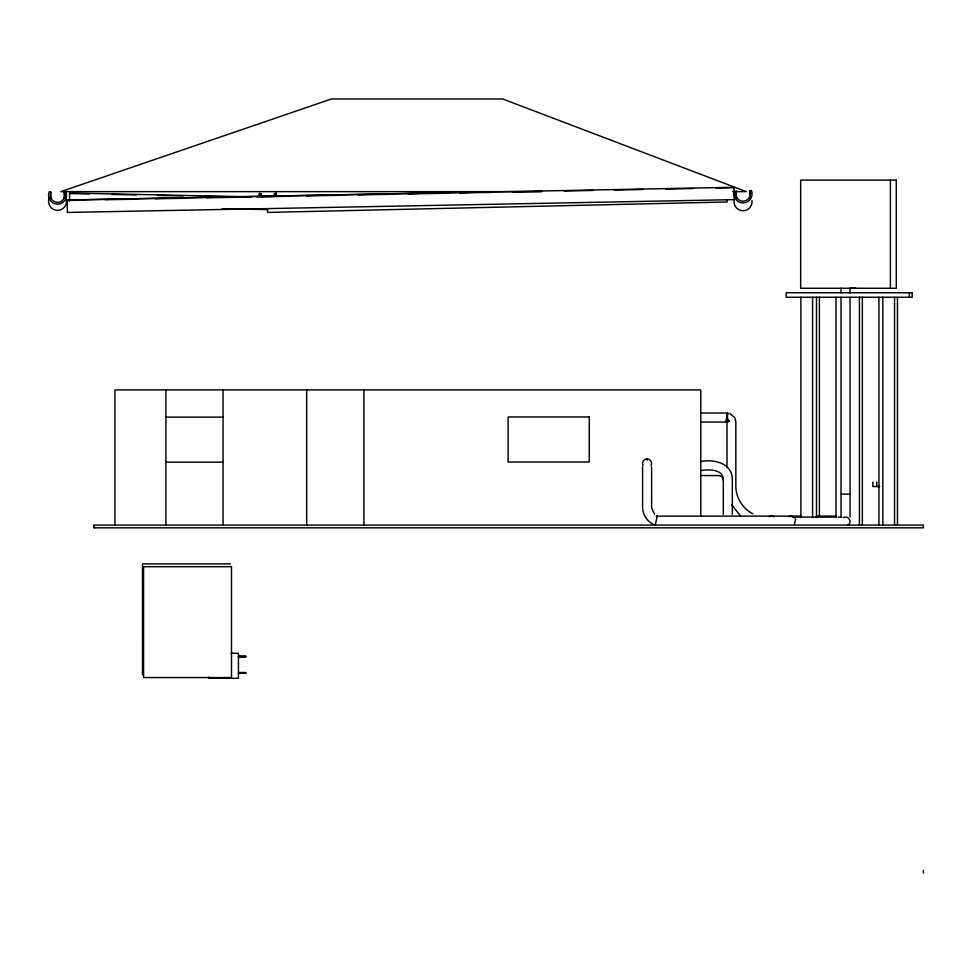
<?xml version="1.0" encoding="UTF-8"?>
<svg xmlns="http://www.w3.org/2000/svg" width="972" height="972" viewBox="0 0 972 972"><rect width="100%" height="100%" fill="white"/><g stroke="black" fill="none" stroke-linecap="round" stroke-linejoin="round"><path stroke-width="1.46" d="M142.507 674.738L142.483 563.882L230.437 563.882M208.883 677.083L208.883 678.286L238.444 678.286L238.444 653.257L231.057 653.257M245.831 673.353L245.831 672.49L238.444 672.49M69.462 200.973L69.632 193.027L251.226 196.83M267.628 208.98L267.616 209.612L222.211 208.664M725.963 421.131L727.615 413.039L700.776 413.039M655.25 525.123L657.218 516.108M65.853 191.666A9.015 9.015 0 0 1 57.591 204.169A9.015 9.015 0 0 1 49.195 191.751L50.872 192.189L50.325 194.242A7.266 7.266 0 0 0 57.579 202.419A7.266 7.266 0 0 0 64.747 194.169L64.188 192.116L65.853 191.666L65.853 197.887A9.015 9.015 0 0 1 57.591 210.389A9.015 9.015 0 0 1 49.195 197.984M260.52 195.809L261.067 193.756L259.39 193.319A9.015 9.015 0 0 0 258.795 195.591M727.214 421.386L728.222 420.026A2.114 2.114 0 0 1 729.122 421.277L726.934 421.836L727.53 421.69M656.999 516.01L657.084 516.703M794.489 523.799L795.655 519.449M847.766 525.354L849.419 523.75A4.35 4.35 0 0 0 849.455 519.327L847.815 517.699A4.581 4.581 0 0 0 843.307 517.675M261.067 193.756L261.067 196.465L274.371 196.393L274.371 193.683L276.048 193.221A9.015 9.015 0 0 1 276.668 195.494M749.691 198.75L749.691 190.889L751.356 190.427L751.356 193.051M841.169 494.128L849.88 494.128M855.834 288.295L850.354 288.356M491.48 191.861L67.129 200.013L67.372 212.443L734.212 199.637L733.969 187.292L67.129 200.098M67.141 200.463L85.329 200.183M105.025 199.746L136.858 199.199M155.046 198.774L186.867 198.239M206.574 197.79L238.395 197.243M256.584 196.83L288.405 196.283M306.593 195.87L338.426 195.323M358.121 194.886L389.954 194.339M408.143 193.926L441.482 193.355M459.671 192.93L491.492 192.395M512.718 191.982L541.513 191.423M564.246 190.998L593.042 190.439M614.255 190.038L643.051 189.479M665.784 189.042L693.06 188.519M715.793 188.082L733.982 187.669M261.067 196.405L274.371 196.344M541.574 191.63L60.847 191.63L331.464 98.974L502.718 98.974L746.289 191.63L732.645 191.63M727.36 414.327L727.821 422.055L700.776 422.055M165.872 417.122L222.953 417.122M700.776 461.615C713.776 458.796 732.438 463.207 732.329 479.5L732.329 514.431M165.872 462.186L222.953 462.186M700.776 470.63C708.187 469.318 723.69 468.747 723.314 480.192M700.776 475.539L719.389 475.587L721.989 476.863L723.265 479.463M879.672 486.535L872.844 486.535L872.844 482.039M656.234 516.108L801.523 516.108M816.504 516.108L835.969 516.108M792.204 517.092L836.09 517.092M838.156 517.092L841.655 517.092M94.199 527.82L923.4 527.82L923.4 525.111L94.199 525.111L94.199 527.82L93.616 525.245M238.444 655.942L245.831 655.942L245.831 656.793L238.444 656.793M238.444 656.671L245.831 656.671M238.444 673.353L245.831 673.232M69.62 193.562L89.303 193.902M111.999 194.449L136.214 194.886M157.391 195.396L183.125 195.87M204.302 196.38L228.517 196.818M727.493 413.635L727.821 414.412M729.875 413.501L734.771 417.62L735.84 421.86L735.84 485.976C735.792 497.482 742.596 508.611 752.85 513.811M652.832 524.017C646.672 520.858 642.565 514.152 642.589 507.226L642.589 466.973M740.737 516.205L731.661 504.76M654.593 514.261L651.653 508.101L651.592 466.973M795.205 518.355L794.489 517.42A4.508 4.508 0 0 0 789.045 516.703M749.691 190.889L750.25 192.93A7.266 7.266 0 0 1 743.094 201.192A7.266 7.266 0 0 1 735.84 193.003L736.375 190.949L736.375 198.823M274.371 193.683L274.93 195.737M727.056 199.746L727.117 201.982L267.567 212.418L267.482 208.992M727.821 420.694L727.821 419.831A2.066 2.066 0 0 1 729.061 421.289M923.4 870.317L923.4 873.026M909.306 292.754L909.306 297.262M897.472 297.262L897.472 525.123M894.544 297.262L894.544 525.123M890.401 180.099L890.401 288.259M882.831 297.262L882.831 525.123M878.931 297.262L878.931 525.123M876.744 482.039L876.744 486.535M862.346 297.262L862.346 525.123M859.418 297.262L859.418 525.123M850.038 288.259L850.038 292.791M850.038 297.335L850.038 516.995M841.023 288.259L841.023 292.791M841.023 297.335L841.023 516.946M836.005 297.262L836.005 517.578M819.408 297.262L819.408 516.059M816.492 297.262L816.492 517.578M812.58 297.262L812.58 517.578M800.879 297.262L800.879 517.578M727.821 413.039L727.821 413.683M727.007 422.419L727.007 467.01M723.314 479.791L723.314 514.431M700.776 516.108L700.776 389.918L114.927 389.918L114.927 525.123M643.185 465.697A4.508 4.508 0 0 1 647.097 458.942L647.097 460.145M363.929 389.918L363.929 525.123M306.666 389.918L306.666 525.123M276.048 193.221L276.048 195.943M223.062 389.918L223.062 525.123M165.908 389.918L165.908 525.123M64.188 192.116L64.188 198.349M50.872 192.189L50.872 198.422M647.097 458.942A4.508 4.508 0 0 1 650.997 465.697M769.314 516.703A4.508 4.508 0 0 1 773.821 516.703M751.976 200.56A9.015 9.015 0 0 1 743.094 210.79A9.015 9.015 0 0 1 734.103 200.657M751.356 190.427A9.015 9.015 0 0 1 743.094 202.929A9.015 9.015 0 0 1 734.711 190.512M143.564 566.688L143.577 677.557L231.506 677.557L231.494 566.688L143.564 566.688M896.293 180.099L800.673 180.099L800.673 288.259L896.293 288.259L896.293 180.099M912.222 292.754L786.117 292.754L786.117 297.262L912.222 297.262L912.222 292.754M589.239 416.964L508.125 416.964L508.125 462.028L589.239 462.028L589.239 416.964"/></g></svg>
